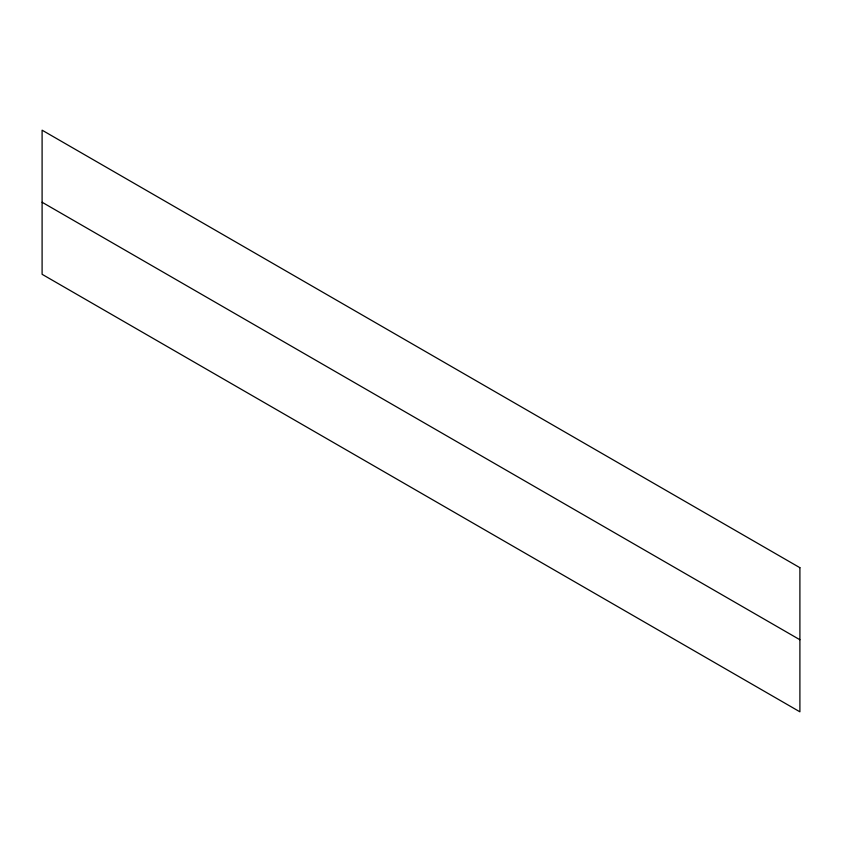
<?xml version="1.0" encoding="UTF-8"?>
<svg xmlns="http://www.w3.org/2000/svg" width="842" height="842" viewBox="0 0 842 842"><rect width="100%" height="100%" fill="white"/><g stroke="black" fill="none" stroke-linecap="round" stroke-linejoin="round"><path stroke-width="1.26" d="M42.1 202.248L799.9 639.752M799.9 567.697L42.1 130.184L42.1 274.303L799.9 711.816L799.9 567.697"/></g></svg>
